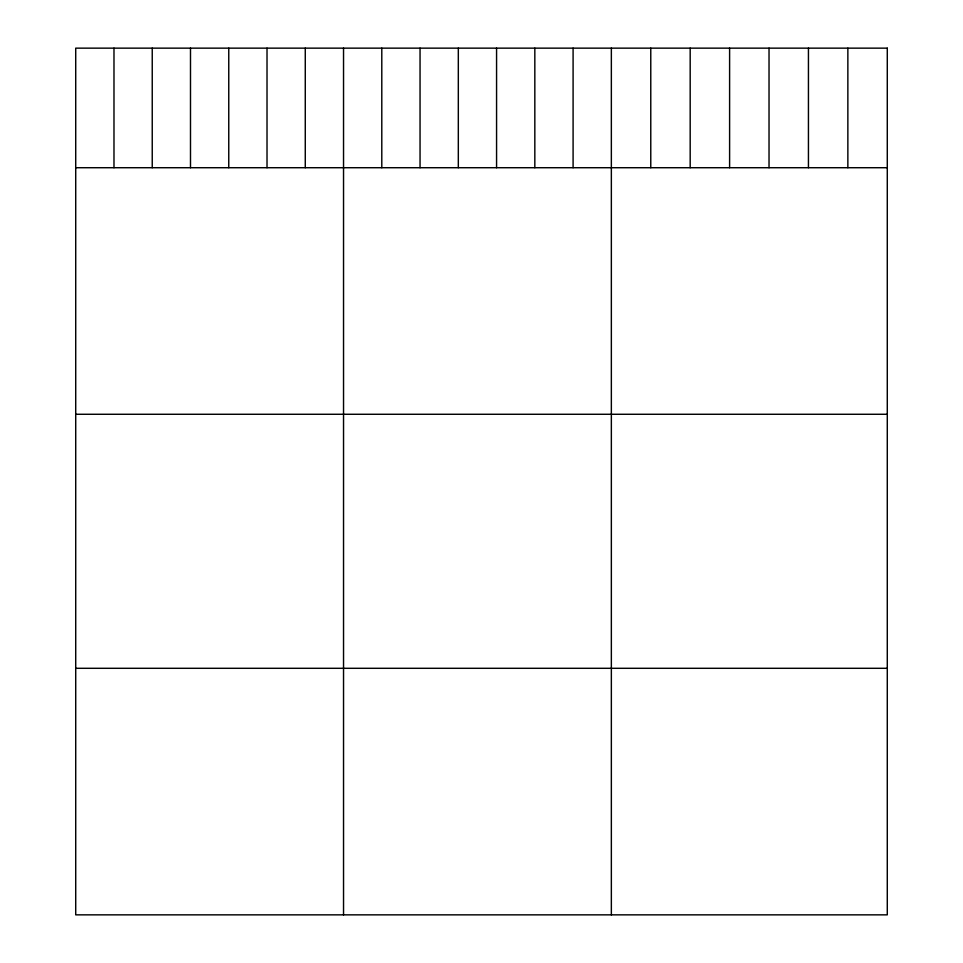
<?xml version="1.0" encoding="UTF-8"?>
<svg xmlns="http://www.w3.org/2000/svg" width="963" height="963" viewBox="0 0 963 963"><rect width="100%" height="100%" fill="white"/><g stroke="black" fill="none" stroke-linecap="round" stroke-linejoin="round"><path stroke-width="1.44" d="M75.716 167.718L887.284 167.718M75.716 414.271L887.284 414.271M75.716 668.298L887.284 668.298M847.861 48.15L847.861 167.718M808.439 48.15L808.439 167.718M769.028 48.15L769.028 167.718M729.605 48.15L729.605 167.718M690.182 48.15L690.182 167.718M650.771 48.15L650.771 167.718M611.349 48.15L611.349 914.85M573.093 48.15L573.093 167.718M534.826 48.15L534.826 167.718M496.571 48.15L496.571 167.718M458.316 48.15L458.316 167.718M420.049 48.15L420.049 167.718M381.793 48.15L381.793 167.718M343.538 48.15L343.538 914.85M305.271 48.15L305.271 167.718M267.016 48.15L267.016 167.718M228.761 48.15L228.761 167.718M190.493 48.15L190.493 167.718M152.238 48.15L152.238 167.718M113.983 48.15L113.983 167.718M887.284 48.15L75.716 48.15L75.716 914.85L887.284 914.85L887.284 48.15"/></g></svg>
